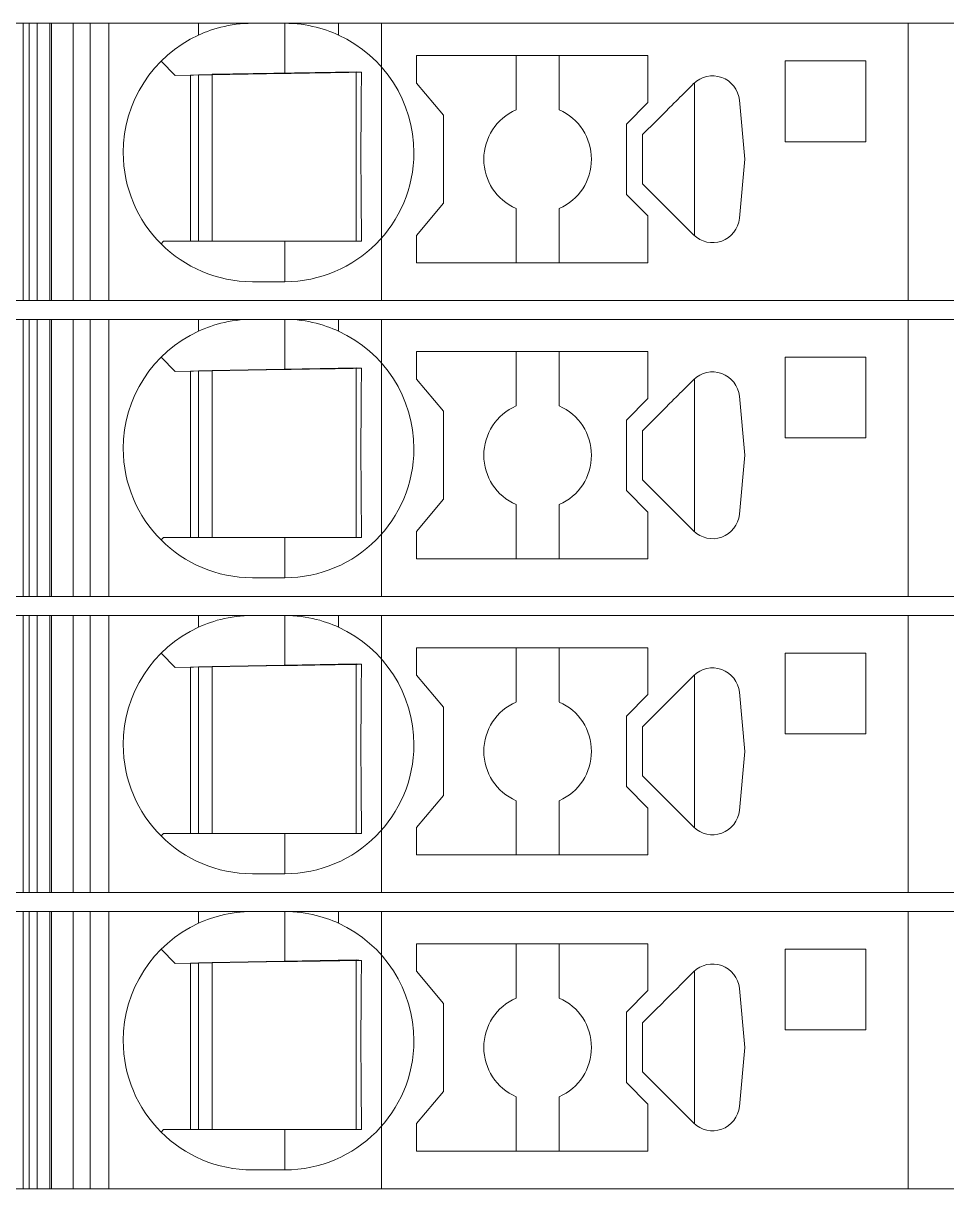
# Model space of a CAD drawing. Header units: millimetres. Extents: x 0 to 2100, y 0 to 1485.
# Drawn here: x 1240.89 to 1258.05, y 271.85 to 293.5 of the extents above; entities that cross this region are included whole.
import ezdxf
from ezdxf.enums import TextEntityAlignment as Align

# ---------------------------------------------------------------- set-up
doc = ezdxf.new("R2010")
doc.units = ezdxf.units.MM
for name, color, linetype, lineweight in [('EPLAN309', 5, 'Continuous', 5), ('EPLAN493', 5, 'Continuous', 5), ('MAIN-1', 7, 'Continuous', 5), ('MAIN-2', 7, 'Continuous', 5)]:
    doc.layers.add(name, color=color, linetype=linetype, lineweight=lineweight)
doc.styles.add('Tahoma', font='')
doc.styles.get('Tahoma').set_extended_font_data('Tahoma')

# ---------------------------------------------------------------- blocks, each defined once
blk = doc.blocks.new('EPLSYM_LibrarySPECIAL_Symbol12_Variant0_Placement8_92')
at = {"layer": 'EPLAN309', "lineweight": 13, "ltscale": 20}
blk.add_lwpolyline([(0, -5.15), (68.15, -5.15), (68.15, 0), (0, 0)], close=True, dxfattribs=at)
at = {"layer": 'EPLAN493', "color": 5, "style": 'Tahoma'}
blk.add_attdef('17_20450', text='', height=2.93475, dxfattribs=at).set_placement((0, -27.293475), align=Align.MIDDLE_RIGHT)
blk = doc.blocks.new('EPLSYM_LibrarySPECIAL_Symbol12_Variant0_Placement8_93')
at = {"layer": 'EPLAN309', "lineweight": 13, "ltscale": 20}
blk.add_lwpolyline([(0, -5.15), (68.15, -5.15), (68.15, 0), (0, 0)], close=True, dxfattribs=at)
at = {"layer": 'EPLAN493', "color": 5, "style": 'Tahoma'}
blk.add_attdef('17_20450', text='', height=2.93475, dxfattribs=at).set_placement((0, -27.293475), align=Align.MIDDLE_RIGHT)
blk = doc.blocks.new('EPLSYM_LibrarySPECIAL_Symbol12_Variant0_Placement8_94')
at = {"layer": 'EPLAN309', "lineweight": 13, "ltscale": 20}
blk.add_lwpolyline([(0, -5.15), (68.15, -5.15), (68.15, 0), (0, 0)], close=True, dxfattribs=at)
at = {"layer": 'EPLAN493', "color": 5, "style": 'Tahoma'}
blk.add_attdef('17_20450', text='', height=2.93475, dxfattribs=at).set_placement((0, -27.293475), align=Align.MIDDLE_RIGHT)
blk = doc.blocks.new('EPLSYM_LibrarySPECIAL_Symbol12_Variant0_Placement8_95')
at = {"layer": 'EPLAN309', "lineweight": 13, "ltscale": 20}
blk.add_lwpolyline([(0, -5.15), (68.15, -5.15), (68.15, 0), (0, 0)], close=True, dxfattribs=at)
at = {"layer": 'EPLAN493', "color": 5, "style": 'Tahoma'}
blk.add_attdef('17_20450', text='', height=2.93475, dxfattribs=at).set_placement((0, -27.293475), align=Align.MIDDLE_RIGHT)

msp = doc.modelspace()

# ---------------------------------------------------------------- linework, layer by layer
at = {"layer": 'MAIN-1'}
for p, q in [((1241.001, 293.5), (1240.893, 293.5)), ((1240.893, 288.35), (1240.893, 293.5)), ((1241.001, 293.5), (1244.15, 293.5)), ((1241.001, 288.35), (1241.001, 293.5)), ((1244.15, 293.5), (1245.15, 293.5)), ((1244.15, 293.5), (1244.15, 293.282)), ((1244.313, 293.349), (1244.372, 293.37)), ((1244.372, 293.37), (1244.433, 293.39)), ((1244.433, 293.39), (1244.497, 293.409)), ((1244.497, 293.409), (1244.563, 293.427)), ((1244.563, 293.427), (1244.631, 293.443)), ((1244.631, 293.443), (1244.701, 293.458)), ((1244.701, 293.458), (1244.772, 293.47)), ((1244.772, 293.47), (1244.846, 293.481)), ((1244.846, 293.481), (1244.921, 293.489)), ((1244.921, 293.489), (1244.997, 293.495)), ((1244.997, 293.495), (1245.073, 293.499)), ((1245.073, 293.499), (1245.15, 293.5)), ((1245.75, 293.5), (1245.15, 293.5)), ((1245.827, 293.499), (1245.75, 293.5)), ((1246.75, 293.5), (1245.75, 293.5)), ((1245.75, 292.568), (1245.75, 293.5)), ((1245.903, 293.495), (1245.827, 293.499)), ((1245.979, 293.489), (1245.903, 293.495)), ((1246.054, 293.481), (1245.979, 293.489)), ((1246.128, 293.47), (1246.054, 293.481)), ((1246.199, 293.458), (1246.128, 293.47)), ((1246.269, 293.443), (1246.199, 293.458)), ((1246.337, 293.427), (1246.269, 293.443)), ((1246.403, 293.409), (1246.337, 293.427)), ((1246.467, 293.39), (1246.403, 293.409)), ((1246.528, 293.37), (1246.467, 293.39)), ((1246.587, 293.349), (1246.528, 293.37)), ((1246.75, 293.5), (1257.332, 293.5)), ((1246.75, 293.5), (1246.75, 293.282)), ((1258.05, 293.5), (1257.332, 293.5)), ((1257.332, 288.35), (1257.332, 293.5)), ((1244.15, 293.282), (1244.202, 293.305)), ((1244.202, 293.305), (1244.256, 293.327)), ((1244.256, 293.327), (1244.313, 293.349)), ((1246.644, 293.327), (1246.587, 293.349)), ((1246.698, 293.305), (1246.644, 293.327)), ((1246.75, 293.282), (1246.698, 293.305)), ((1243.453, 292.797), (1243.717, 292.533)), ((1248.2, 292.9), (1248.2, 292.389)), ((1252.5, 292.9), (1248.2, 292.9)), ((1250.05, 292.9), (1250.05, 291.892)), ((1250.85, 291.892), (1250.85, 292.9)), ((1252.5, 292.029), (1252.5, 292.9)), ((1255.05, 292.8), (1255.05, 291.3)), ((1256.55, 292.8), (1255.05, 292.8)), ((1256.55, 291.3), (1256.55, 292.8)), ((1243.717, 292.533), (1245.75, 292.568)), ((1244, 289.45), (1244, 292.538)), ((1244.15, 292.54), (1244.15, 289.45)), ((1244.4, 289.45), (1244.4, 292.545)), ((1245.87, 292.57), (1245.75, 292.568)), ((1245.987, 292.572), (1245.87, 292.57)), ((1246.1, 292.574), (1245.987, 292.572)), ((1246.209, 292.576), (1246.1, 292.574)), ((1246.313, 292.578), (1246.209, 292.576)), ((1246.412, 292.579), (1246.313, 292.578)), ((1246.507, 292.581), (1246.412, 292.579)), ((1246.599, 292.583), (1246.507, 292.581)), ((1246.688, 292.584), (1246.599, 292.583)), ((1246.774, 292.586), (1246.688, 292.584)), ((1246.858, 292.587), (1246.774, 292.586)), ((1246.94, 292.588), (1246.858, 292.587)), ((1247.02, 292.59), (1246.94, 292.588)), ((1247.099, 292.591), (1247.02, 292.59)), ((1247.079, 289.45), (1247.079, 292.591)), ((1247.176, 292.592), (1247.099, 292.591)), ((1247.175, 292.45), (1247.176, 292.522)), ((1247.176, 292.522), (1247.176, 292.592)), ((1247.173, 292.303), (1247.174, 292.377)), ((1247.173, 292.227), (1247.173, 292.303)), ((1247.174, 292.377), (1247.175, 292.45)), ((1248.7, 291.793), (1248.2, 292.389)), ((1253.252, 292.285), (1253.221, 292.253)), ((1253.284, 292.316), (1253.252, 292.285)), ((1253.315, 292.347), (1253.284, 292.316)), ((1253.346, 292.379), (1253.315, 292.347)), ((1253.367, 292.398), (1253.367, 289.552)), ((1247.17, 291.988), (1247.171, 292.07)), ((1247.171, 292.07), (1247.172, 292.149)), ((1247.172, 292.149), (1247.173, 292.227)), ((1253.058, 292.09), (1253.021, 292.053)), ((1253.094, 292.126), (1253.058, 292.09)), ((1253.127, 292.159), (1253.094, 292.126)), ((1253.158, 292.191), (1253.127, 292.159)), ((1253.19, 292.222), (1253.158, 292.191)), ((1253.221, 292.253), (1253.19, 292.222)), ((1254.302, 290.975), (1254.198, 292.072)), ((1247.169, 291.817), (1247.17, 291.904)), ((1247.17, 291.904), (1247.17, 291.988)), ((1252.1, 291.629), (1252.5, 292.029)), ((1252.823, 291.856), (1252.742, 291.774)), ((1252.902, 291.934), (1252.823, 291.856)), ((1252.943, 291.975), (1252.902, 291.934)), ((1252.983, 292.015), (1252.943, 291.975)), ((1253.021, 292.053), (1252.983, 292.015)), ((1247.168, 291.632), (1247.169, 291.726)), ((1247.168, 291.534), (1247.168, 291.632)), ((1247.169, 291.726), (1247.169, 291.817)), ((1248.7, 290.157), (1248.7, 291.793)), ((1252.1, 291.629), (1252.1, 290.321)), ((1252.658, 291.69), (1252.572, 291.604)), ((1252.742, 291.774), (1252.658, 291.69)), ((1247.167, 291.431), (1247.168, 291.534)), ((1247.167, 291.324), (1247.167, 291.431)), ((1252.486, 291.518), (1252.4, 291.432)), ((1252.4, 291.302), (1252.4, 291.432)), ((1252.572, 291.604), (1252.486, 291.518)), ((1247.167, 291.213), (1247.167, 291.324)), ((1247.167, 291.1), (1247.167, 291.213)), ((1252.4, 291.171), (1252.4, 291.302)), ((1255.05, 291.3), (1256.55, 291.3)), ((1247.167, 290.979), (1247.167, 291.1)), ((1247.167, 290.861), (1247.167, 290.979)), ((1252.4, 291.04), (1252.4, 291.171)), ((1252.4, 290.91), (1252.4, 291.04)), ((1247.167, 290.747), (1247.167, 290.861)), ((1252.4, 290.779), (1252.4, 290.91)), ((1252.4, 290.648), (1252.4, 290.779)), ((1254.198, 289.878), (1254.302, 290.975)), ((1247.168, 290.638), (1247.167, 290.747)), ((1247.168, 290.534), (1247.168, 290.638)), ((1252.4, 290.518), (1252.4, 290.648)), ((1247.169, 290.434), (1247.168, 290.534)), ((1247.169, 290.339), (1247.169, 290.434)), ((1247.17, 290.248), (1247.169, 290.339)), ((1252.4, 290.518), (1253.346, 289.571)), ((1247.171, 290.159), (1247.17, 290.248)), ((1247.172, 290.073), (1247.171, 290.159)), ((1248.2, 289.561), (1248.7, 290.157)), ((1252.5, 289.921), (1252.1, 290.321)), ((1247.172, 289.99), (1247.172, 290.073)), ((1247.173, 289.908), (1247.172, 289.99)), ((1247.174, 289.829), (1247.173, 289.908)), ((1250.05, 289.05), (1250.05, 290.058)), ((1250.85, 289.05), (1250.85, 290.058)), ((1252.5, 289.05), (1252.5, 289.921)), ((1247.175, 289.75), (1247.174, 289.829)), ((1247.176, 289.674), (1247.175, 289.75)), ((1247.176, 289.598), (1247.176, 289.674)), ((1247.177, 289.524), (1247.176, 289.598)), ((1247.178, 289.45), (1247.177, 289.524)), ((1248.2, 289.561), (1248.2, 289.05)), ((1243.5, 289.45), (1243.453, 289.403)), ((1243.5, 289.45), (1245.75, 289.45)), ((1245.75, 289.45), (1245.842, 289.45)), ((1245.75, 289.45), (1245.75, 288.7)), ((1245.842, 289.45), (1245.933, 289.45)), ((1245.933, 289.45), (1246.023, 289.45)), ((1246.023, 289.45), (1246.11, 289.45)), ((1246.11, 289.45), (1246.195, 289.45)), ((1246.195, 289.45), (1246.278, 289.45)), ((1246.278, 289.45), (1246.358, 289.45)), ((1246.358, 289.45), (1246.436, 289.45)), ((1246.436, 289.45), (1246.511, 289.45)), ((1246.511, 289.45), (1246.585, 289.45)), ((1246.585, 289.45), (1246.657, 289.45)), ((1246.657, 289.45), (1246.726, 289.45)), ((1246.726, 289.45), (1246.795, 289.45)), ((1246.795, 289.45), (1246.861, 289.45)), ((1246.861, 289.45), (1246.927, 289.45)), ((1246.927, 289.45), (1246.991, 289.45)), ((1246.991, 289.45), (1247.055, 289.45)), ((1247.055, 289.45), (1247.117, 289.45)), ((1247.117, 289.45), (1247.178, 289.45)), ((1252.5, 289.05), (1248.2, 289.05)), ((1245.75, 288.7), (1245.15, 288.7)), ((1241.001, 288.35), (1240.893, 288.35)), ((1241.001, 288.35), (1257.332, 288.35)), ((1258.05, 288.35), (1257.332, 288.35)), ((1241.001, 288), (1240.893, 288)), ((1240.893, 282.85), (1240.893, 288)), ((1241.001, 288), (1244.15, 288)), ((1241.001, 282.85), (1241.001, 288)), ((1244.15, 288), (1245.15, 288)), ((1244.15, 288), (1244.15, 287.782)), ((1244.631, 287.943), (1244.701, 287.958)), ((1244.701, 287.958), (1244.772, 287.97)), ((1244.772, 287.97), (1244.846, 287.981)), ((1244.846, 287.981), (1244.921, 287.989)), ((1244.921, 287.989), (1244.997, 287.995)), ((1244.997, 287.995), (1245.073, 287.999)), ((1245.073, 287.999), (1245.15, 288)), ((1245.75, 288), (1245.15, 288)), ((1245.827, 287.999), (1245.75, 288)), ((1246.75, 288), (1245.75, 288)), ((1245.75, 287.068), (1245.75, 288)), ((1245.903, 287.995), (1245.827, 287.999)), ((1245.979, 287.989), (1245.903, 287.995)), ((1246.054, 287.981), (1245.979, 287.989)), ((1246.128, 287.97), (1246.054, 287.981)), ((1246.199, 287.958), (1246.128, 287.97)), ((1246.269, 287.943), (1246.199, 287.958)), ((1246.75, 288), (1257.332, 288)), ((1246.75, 288), (1246.75, 287.782)), ((1258.05, 288), (1257.332, 288)), ((1257.332, 282.85), (1257.332, 288)), ((1244.15, 287.782), (1244.202, 287.805)), ((1244.202, 287.805), (1244.256, 287.827)), ((1244.256, 287.827), (1244.313, 287.849)), ((1244.313, 287.849), (1244.372, 287.87)), ((1244.372, 287.87), (1244.433, 287.89)), ((1244.433, 287.89), (1244.497, 287.909)), ((1244.497, 287.909), (1244.563, 287.927)), ((1244.563, 287.927), (1244.631, 287.943)), ((1246.337, 287.927), (1246.269, 287.943)), ((1246.403, 287.909), (1246.337, 287.927)), ((1246.467, 287.89), (1246.403, 287.909)), ((1246.528, 287.87), (1246.467, 287.89)), ((1246.587, 287.849), (1246.528, 287.87)), ((1246.644, 287.827), (1246.587, 287.849)), ((1246.698, 287.805), (1246.644, 287.827)), ((1246.75, 287.782), (1246.698, 287.805)), ((1243.453, 287.297), (1243.717, 287.033)), ((1248.2, 287.4), (1248.2, 286.889)), ((1252.5, 287.4), (1248.2, 287.4)), ((1250.05, 287.4), (1250.05, 286.392)), ((1250.85, 286.392), (1250.85, 287.4)), ((1252.5, 286.529), (1252.5, 287.4)), ((1255.05, 287.3), (1255.05, 285.8)), ((1256.55, 287.3), (1255.05, 287.3)), ((1256.55, 285.8), (1256.55, 287.3)), ((1246.412, 287.079), (1246.313, 287.078)), ((1246.507, 287.081), (1246.412, 287.079)), ((1246.599, 287.083), (1246.507, 287.081)), ((1246.688, 287.084), (1246.599, 287.083)), ((1246.774, 287.086), (1246.688, 287.084)), ((1246.858, 287.087), (1246.774, 287.086)), ((1246.94, 287.088), (1246.858, 287.087)), ((1247.02, 287.09), (1246.94, 287.088)), ((1247.099, 287.091), (1247.02, 287.09)), ((1247.079, 283.95), (1247.079, 287.091)), ((1247.176, 287.092), (1247.099, 287.091)), ((1247.176, 287.022), (1247.176, 287.092)), ((1243.717, 287.033), (1245.75, 287.068)), ((1244, 283.95), (1244, 287.038)), ((1244.15, 287.04), (1244.15, 283.95)), ((1244.4, 283.95), (1244.4, 287.045)), ((1245.87, 287.07), (1245.75, 287.068)), ((1245.987, 287.072), (1245.87, 287.07)), ((1246.1, 287.074), (1245.987, 287.072)), ((1246.209, 287.076), (1246.1, 287.074)), ((1246.313, 287.078), (1246.209, 287.076)), ((1247.173, 286.803), (1247.174, 286.877)), ((1247.174, 286.877), (1247.175, 286.95)), ((1247.175, 286.95), (1247.176, 287.022)), ((1248.7, 286.293), (1248.2, 286.889)), ((1253.346, 286.879), (1253.315, 286.847)), ((1253.367, 286.898), (1253.367, 284.052)), ((1247.171, 286.57), (1247.172, 286.649)), ((1247.172, 286.649), (1247.173, 286.727)), ((1247.173, 286.727), (1247.173, 286.803)), ((1253.127, 286.659), (1253.094, 286.626)), ((1253.158, 286.691), (1253.127, 286.659)), ((1253.19, 286.722), (1253.158, 286.691)), ((1253.221, 286.753), (1253.19, 286.722)), ((1253.252, 286.785), (1253.221, 286.753)), ((1253.284, 286.816), (1253.252, 286.785)), ((1253.315, 286.847), (1253.284, 286.816)), ((1247.17, 286.488), (1247.171, 286.57)), ((1247.17, 286.404), (1247.17, 286.488)), ((1252.1, 286.129), (1252.5, 286.529)), ((1252.902, 286.434), (1252.823, 286.356)), ((1252.943, 286.475), (1252.902, 286.434)), ((1252.983, 286.515), (1252.943, 286.475)), ((1253.021, 286.553), (1252.983, 286.515)), ((1253.058, 286.59), (1253.021, 286.553)), ((1253.094, 286.626), (1253.058, 286.59)), ((1254.302, 285.475), (1254.198, 286.572)), ((1247.168, 286.132), (1247.169, 286.226)), ((1247.169, 286.317), (1247.17, 286.404)), ((1247.169, 286.226), (1247.169, 286.317)), ((1248.7, 284.657), (1248.7, 286.293)), ((1252.742, 286.274), (1252.658, 286.19)), ((1252.823, 286.356), (1252.742, 286.274)), ((1247.167, 285.931), (1247.168, 286.034)), ((1247.168, 286.034), (1247.168, 286.132)), ((1252.1, 286.129), (1252.1, 284.821)), ((1252.486, 286.018), (1252.4, 285.932)), ((1252.572, 286.104), (1252.486, 286.018)), ((1252.658, 286.19), (1252.572, 286.104)), ((1247.167, 285.824), (1247.167, 285.931)), ((1247.167, 285.713), (1247.167, 285.824)), ((1252.4, 285.802), (1252.4, 285.932)), ((1252.4, 285.671), (1252.4, 285.802)), ((1255.05, 285.8), (1256.55, 285.8)), ((1247.167, 285.6), (1247.167, 285.713)), ((1247.167, 285.479), (1247.167, 285.6)), ((1252.4, 285.54), (1252.4, 285.671)), ((1247.167, 285.361), (1247.167, 285.479)), ((1247.167, 285.247), (1247.167, 285.361)), ((1252.4, 285.41), (1252.4, 285.54)), ((1252.4, 285.279), (1252.4, 285.41)), ((1254.198, 284.378), (1254.302, 285.475)), ((1247.168, 285.138), (1247.167, 285.247)), ((1247.168, 285.034), (1247.168, 285.138)), ((1252.4, 285.148), (1252.4, 285.279)), ((1252.4, 285.018), (1252.4, 285.148)), ((1247.169, 284.934), (1247.168, 285.034)), ((1247.169, 284.839), (1247.169, 284.934)), ((1252.4, 285.018), (1253.346, 284.071)), ((1247.17, 284.748), (1247.169, 284.839)), ((1247.171, 284.659), (1247.17, 284.748)), ((1252.5, 284.421), (1252.1, 284.821)), ((1247.172, 284.573), (1247.171, 284.659)), ((1247.172, 284.49), (1247.172, 284.573)), ((1247.173, 284.408), (1247.172, 284.49)), ((1248.2, 284.061), (1248.7, 284.657)), ((1250.05, 283.55), (1250.05, 284.558)), ((1250.85, 283.55), (1250.85, 284.558)), ((1247.174, 284.329), (1247.173, 284.408)), ((1247.175, 284.25), (1247.174, 284.329)), ((1252.5, 283.55), (1252.5, 284.421)), ((1247.176, 284.174), (1247.175, 284.25)), ((1247.176, 284.098), (1247.176, 284.174)), ((1247.177, 284.024), (1247.176, 284.098)), ((1248.2, 284.061), (1248.2, 283.55)), ((1243.5, 283.95), (1243.453, 283.903)), ((1243.5, 283.95), (1245.75, 283.95)), ((1245.75, 283.95), (1245.842, 283.95)), ((1245.75, 283.95), (1245.75, 283.2)), ((1245.842, 283.95), (1245.933, 283.95)), ((1245.933, 283.95), (1246.023, 283.95)), ((1246.023, 283.95), (1246.11, 283.95)), ((1246.11, 283.95), (1246.195, 283.95)), ((1246.195, 283.95), (1246.278, 283.95)), ((1246.278, 283.95), (1246.358, 283.95)), ((1246.358, 283.95), (1246.436, 283.95)), ((1246.436, 283.95), (1246.511, 283.95)), ((1246.511, 283.95), (1246.585, 283.95)), ((1246.585, 283.95), (1246.657, 283.95)), ((1246.657, 283.95), (1246.726, 283.95)), ((1246.726, 283.95), (1246.795, 283.95)), ((1246.795, 283.95), (1246.861, 283.95)), ((1246.861, 283.95), (1246.927, 283.95)), ((1246.927, 283.95), (1246.991, 283.95)), ((1246.991, 283.95), (1247.055, 283.95)), ((1247.055, 283.95), (1247.117, 283.95)), ((1247.117, 283.95), (1247.178, 283.95)), ((1247.178, 283.95), (1247.177, 284.024)), ((1252.5, 283.55), (1248.2, 283.55)), ((1245.75, 283.2), (1245.15, 283.2)), ((1241.001, 282.85), (1240.893, 282.85)), ((1241.001, 282.85), (1257.332, 282.85)), ((1258.05, 282.85), (1257.332, 282.85)), ((1241.001, 282.5), (1240.893, 282.5)), ((1240.893, 277.35), (1240.893, 282.5)), ((1241.001, 282.5), (1244.15, 282.5)), ((1241.001, 277.35), (1241.001, 282.5)), ((1244.15, 282.5), (1245.15, 282.5)), ((1244.15, 282.5), (1244.15, 282.282)), ((1244.202, 282.305), (1244.256, 282.327)), ((1244.256, 282.327), (1244.313, 282.349)), ((1244.313, 282.349), (1244.372, 282.37)), ((1244.372, 282.37), (1244.433, 282.39)), ((1244.433, 282.39), (1244.497, 282.409)), ((1244.497, 282.409), (1244.563, 282.427)), ((1244.563, 282.427), (1244.631, 282.443)), ((1244.631, 282.443), (1244.701, 282.458)), ((1244.701, 282.458), (1244.772, 282.47)), ((1244.772, 282.47), (1244.846, 282.481)), ((1244.846, 282.481), (1244.921, 282.489)), ((1244.921, 282.489), (1244.997, 282.495)), ((1244.997, 282.495), (1245.073, 282.499)), ((1245.073, 282.499), (1245.15, 282.5)), ((1245.75, 282.5), (1245.15, 282.5)), ((1245.827, 282.499), (1245.75, 282.5)), ((1246.75, 282.5), (1245.75, 282.5)), ((1245.75, 281.568), (1245.75, 282.5)), ((1245.903, 282.495), (1245.827, 282.499)), ((1245.979, 282.489), (1245.903, 282.495)), ((1246.054, 282.481), (1245.979, 282.489)), ((1246.128, 282.47), (1246.054, 282.481)), ((1246.199, 282.458), (1246.128, 282.47)), ((1246.269, 282.443), (1246.199, 282.458)), ((1246.337, 282.427), (1246.269, 282.443)), ((1246.403, 282.409), (1246.337, 282.427)), ((1246.467, 282.39), (1246.403, 282.409)), ((1246.528, 282.37), (1246.467, 282.39)), ((1246.587, 282.349), (1246.528, 282.37)), ((1246.644, 282.327), (1246.587, 282.349)), ((1246.698, 282.305), (1246.644, 282.327)), ((1246.75, 282.5), (1257.332, 282.5)), ((1246.75, 282.5), (1246.75, 282.282)), ((1258.05, 282.5), (1257.332, 282.5)), ((1257.332, 277.35), (1257.332, 282.5)), ((1244.15, 282.282), (1244.202, 282.305)), ((1246.75, 282.282), (1246.698, 282.305)), ((1248.2, 281.9), (1248.2, 281.389)), ((1252.5, 281.9), (1248.2, 281.9)), ((1250.05, 281.9), (1250.05, 280.892)), ((1250.85, 280.892), (1250.85, 281.9)), ((1252.5, 281.029), (1252.5, 281.9)), ((1243.453, 281.797), (1243.717, 281.533)), ((1255.05, 281.8), (1255.05, 280.3)), ((1256.55, 281.8), (1255.05, 281.8)), ((1256.55, 280.3), (1256.55, 281.8)), ((1243.717, 281.533), (1245.75, 281.568)), ((1244, 278.45), (1244, 281.538)), ((1244.15, 281.54), (1244.15, 278.45)), ((1244.4, 278.45), (1244.4, 281.545)), ((1245.87, 281.57), (1245.75, 281.568)), ((1245.987, 281.572), (1245.87, 281.57)), ((1246.1, 281.574), (1245.987, 281.572)), ((1246.209, 281.576), (1246.1, 281.574)), ((1246.313, 281.578), (1246.209, 281.576)), ((1246.412, 281.579), (1246.313, 281.578)), ((1246.507, 281.581), (1246.412, 281.579)), ((1246.599, 281.583), (1246.507, 281.581)), ((1246.688, 281.584), (1246.599, 281.583)), ((1246.774, 281.586), (1246.688, 281.584)), ((1246.858, 281.587), (1246.774, 281.586)), ((1246.94, 281.588), (1246.858, 281.587)), ((1247.02, 281.59), (1246.94, 281.588)), ((1247.099, 281.591), (1247.02, 281.59)), ((1247.079, 278.45), (1247.079, 281.591)), ((1247.176, 281.592), (1247.099, 281.591)), ((1247.175, 281.45), (1247.176, 281.522)), ((1247.176, 281.522), (1247.176, 281.592)), ((1247.173, 281.303), (1247.174, 281.377)), ((1247.173, 281.227), (1247.173, 281.303)), ((1247.174, 281.377), (1247.175, 281.45)), ((1248.7, 280.793), (1248.2, 281.389)), ((1253.221, 281.253), (1253.19, 281.222)), ((1253.252, 281.285), (1253.221, 281.253)), ((1253.284, 281.316), (1253.252, 281.285)), ((1253.315, 281.347), (1253.284, 281.316)), ((1253.346, 281.379), (1253.315, 281.347)), ((1253.367, 281.398), (1253.367, 278.552)), ((1247.17, 280.988), (1247.171, 281.07)), ((1247.171, 281.07), (1247.172, 281.149)), ((1247.172, 281.149), (1247.173, 281.227)), ((1252.1, 280.629), (1252.5, 281.029)), ((1253.021, 281.053), (1252.983, 281.015)), ((1253.058, 281.09), (1253.021, 281.053)), ((1253.094, 281.126), (1253.058, 281.09)), ((1253.127, 281.159), (1253.094, 281.126)), ((1253.158, 281.191), (1253.127, 281.159)), ((1253.19, 281.222), (1253.158, 281.191)), ((1254.302, 279.975), (1254.198, 281.072)), ((1247.169, 280.817), (1247.17, 280.904)), ((1247.169, 280.726), (1247.169, 280.817)), ((1247.17, 280.904), (1247.17, 280.988)), ((1252.823, 280.856), (1252.742, 280.774)), ((1252.902, 280.934), (1252.823, 280.856)), ((1252.943, 280.975), (1252.902, 280.934)), ((1252.983, 281.015), (1252.943, 280.975)), ((1247.168, 280.632), (1247.169, 280.726)), ((1247.168, 280.534), (1247.168, 280.632)), ((1248.7, 279.157), (1248.7, 280.793)), ((1252.1, 280.629), (1252.1, 279.321)), ((1252.572, 280.604), (1252.486, 280.518)), ((1252.658, 280.69), (1252.572, 280.604)), ((1252.742, 280.774), (1252.658, 280.69)), ((1247.167, 280.431), (1247.168, 280.534)), ((1247.167, 280.324), (1247.167, 280.431)), ((1252.486, 280.518), (1252.4, 280.432)), ((1252.4, 280.302), (1252.4, 280.432)), ((1247.167, 280.213), (1247.167, 280.324)), ((1247.167, 280.1), (1247.167, 280.213)), ((1252.4, 280.171), (1252.4, 280.302)), ((1252.4, 280.04), (1252.4, 280.171)), ((1255.05, 280.3), (1256.55, 280.3)), ((1247.167, 279.979), (1247.167, 280.1)), ((1247.167, 279.861), (1247.167, 279.979)), ((1252.4, 279.91), (1252.4, 280.04)), ((1254.198, 278.878), (1254.302, 279.975)), ((1247.167, 279.747), (1247.167, 279.861)), ((1247.168, 279.638), (1247.167, 279.747)), ((1252.4, 279.779), (1252.4, 279.91)), ((1252.4, 279.648), (1252.4, 279.779)), ((1247.168, 279.534), (1247.168, 279.638)), ((1247.169, 279.434), (1247.168, 279.534)), ((1252.4, 279.518), (1252.4, 279.648)), ((1252.4, 279.518), (1253.346, 278.571)), ((1247.169, 279.339), (1247.169, 279.434)), ((1247.17, 279.248), (1247.169, 279.339)), ((1252.5, 278.921), (1252.1, 279.321)), ((1247.171, 279.159), (1247.17, 279.248)), ((1247.172, 279.073), (1247.171, 279.159)), ((1247.172, 278.99), (1247.172, 279.073)), ((1248.2, 278.561), (1248.7, 279.157)), ((1247.173, 278.908), (1247.172, 278.99)), ((1247.174, 278.829), (1247.173, 278.908)), ((1250.05, 278.05), (1250.05, 279.058)), ((1250.85, 278.05), (1250.85, 279.058)), ((1252.5, 278.05), (1252.5, 278.921)), ((1247.175, 278.75), (1247.174, 278.829)), ((1247.176, 278.674), (1247.175, 278.75)), ((1247.176, 278.598), (1247.176, 278.674)), ((1243.5, 278.45), (1243.453, 278.403)), ((1243.5, 278.45), (1245.75, 278.45)), ((1245.75, 278.45), (1245.842, 278.45)), ((1245.75, 278.45), (1245.75, 277.7)), ((1245.842, 278.45), (1245.933, 278.45)), ((1245.933, 278.45), (1246.023, 278.45)), ((1246.023, 278.45), (1246.11, 278.45)), ((1246.11, 278.45), (1246.195, 278.45)), ((1246.195, 278.45), (1246.278, 278.45)), ((1246.278, 278.45), (1246.358, 278.45)), ((1246.358, 278.45), (1246.436, 278.45)), ((1246.436, 278.45), (1246.511, 278.45)), ((1246.511, 278.45), (1246.585, 278.45)), ((1246.585, 278.45), (1246.657, 278.45)), ((1246.657, 278.45), (1246.726, 278.45)), ((1246.726, 278.45), (1246.795, 278.45)), ((1246.795, 278.45), (1246.861, 278.45)), ((1246.861, 278.45), (1246.927, 278.45)), ((1246.927, 278.45), (1246.991, 278.45)), ((1246.991, 278.45), (1247.055, 278.45)), ((1247.055, 278.45), (1247.117, 278.45)), ((1247.117, 278.45), (1247.178, 278.45)), ((1247.177, 278.524), (1247.176, 278.598)), ((1247.178, 278.45), (1247.177, 278.524)), ((1248.2, 278.561), (1248.2, 278.05)), ((1252.5, 278.05), (1248.2, 278.05)), ((1245.75, 277.7), (1245.15, 277.7)), ((1241.001, 277.35), (1240.893, 277.35)), ((1241.001, 277.35), (1257.332, 277.35)), ((1258.05, 277.35), (1257.332, 277.35)), ((1241.001, 277), (1240.893, 277)), ((1240.893, 271.85), (1240.893, 277)), ((1241.001, 277), (1244.15, 277)), ((1241.001, 271.85), (1241.001, 277)), ((1244.15, 277), (1245.15, 277)), ((1244.15, 277), (1244.15, 276.782)), ((1244.433, 276.89), (1244.497, 276.909)), ((1244.497, 276.909), (1244.563, 276.927)), ((1244.563, 276.927), (1244.631, 276.943)), ((1244.631, 276.943), (1244.701, 276.958)), ((1244.701, 276.958), (1244.772, 276.97)), ((1244.772, 276.97), (1244.846, 276.981)), ((1244.846, 276.981), (1244.921, 276.989)), ((1244.921, 276.989), (1244.997, 276.995)), ((1244.997, 276.995), (1245.073, 276.999)), ((1245.073, 276.999), (1245.15, 277)), ((1245.75, 277), (1245.15, 277)), ((1245.827, 276.999), (1245.75, 277)), ((1246.75, 277), (1245.75, 277)), ((1245.75, 276.068), (1245.75, 277)), ((1245.903, 276.995), (1245.827, 276.999)), ((1245.979, 276.989), (1245.903, 276.995)), ((1246.054, 276.981), (1245.979, 276.989)), ((1246.128, 276.97), (1246.054, 276.981)), ((1246.199, 276.958), (1246.128, 276.97)), ((1246.269, 276.943), (1246.199, 276.958)), ((1246.337, 276.927), (1246.269, 276.943)), ((1246.403, 276.909), (1246.337, 276.927)), ((1246.467, 276.89), (1246.403, 276.909)), ((1246.75, 277), (1257.332, 277)), ((1246.75, 277), (1246.75, 276.782)), ((1258.05, 277), (1257.332, 277)), ((1257.332, 271.85), (1257.332, 277)), ((1244.15, 276.782), (1244.202, 276.805)), ((1244.202, 276.805), (1244.256, 276.827)), ((1244.256, 276.827), (1244.313, 276.849)), ((1244.313, 276.849), (1244.372, 276.87)), ((1244.372, 276.87), (1244.433, 276.89)), ((1246.528, 276.87), (1246.467, 276.89)), ((1246.587, 276.849), (1246.528, 276.87)), ((1246.644, 276.827), (1246.587, 276.849)), ((1246.698, 276.805), (1246.644, 276.827)), ((1246.75, 276.782), (1246.698, 276.805)), ((1243.453, 276.297), (1243.717, 276.033)), ((1248.2, 276.4), (1248.2, 275.889)), ((1252.5, 276.4), (1248.2, 276.4)), ((1250.05, 276.4), (1250.05, 275.392)), ((1250.85, 275.392), (1250.85, 276.4)), ((1252.5, 275.529), (1252.5, 276.4)), ((1255.05, 276.3), (1255.05, 274.8)), ((1256.55, 276.3), (1255.05, 276.3)), ((1256.55, 274.8), (1256.55, 276.3)), ((1243.717, 276.033), (1245.75, 276.068)), ((1244, 272.95), (1244, 276.038)), ((1244.15, 276.04), (1244.15, 272.95)), ((1244.4, 272.95), (1244.4, 276.045)), ((1245.87, 276.07), (1245.75, 276.068)), ((1245.987, 276.072), (1245.87, 276.07)), ((1246.1, 276.074), (1245.987, 276.072)), ((1246.209, 276.076), (1246.1, 276.074)), ((1246.313, 276.078), (1246.209, 276.076)), ((1246.412, 276.079), (1246.313, 276.078)), ((1246.507, 276.081), (1246.412, 276.079)), ((1246.599, 276.083), (1246.507, 276.081)), ((1246.688, 276.084), (1246.599, 276.083)), ((1246.774, 276.086), (1246.688, 276.084)), ((1246.858, 276.087), (1246.774, 276.086)), ((1246.94, 276.088), (1246.858, 276.087)), ((1247.02, 276.09), (1246.94, 276.088)), ((1247.099, 276.091), (1247.02, 276.09)), ((1247.079, 272.95), (1247.079, 276.091)), ((1247.176, 276.092), (1247.099, 276.091)), ((1247.176, 276.022), (1247.176, 276.092)), ((1247.173, 275.803), (1247.174, 275.877)), ((1247.174, 275.877), (1247.175, 275.95)), ((1247.175, 275.95), (1247.176, 276.022)), ((1248.7, 275.293), (1248.2, 275.889)), ((1253.315, 275.847), (1253.284, 275.816)), ((1253.346, 275.879), (1253.315, 275.847)), ((1253.367, 275.898), (1253.367, 273.052)), ((1247.171, 275.57), (1247.172, 275.649)), ((1247.172, 275.649), (1247.173, 275.727)), ((1247.173, 275.727), (1247.173, 275.803)), ((1253.094, 275.626), (1253.058, 275.59)), ((1253.127, 275.659), (1253.094, 275.626)), ((1253.158, 275.691), (1253.127, 275.659)), ((1253.19, 275.722), (1253.158, 275.691)), ((1253.221, 275.753), (1253.19, 275.722)), ((1253.252, 275.785), (1253.221, 275.753)), ((1253.284, 275.816), (1253.252, 275.785)), ((1247.169, 275.317), (1247.17, 275.404)), ((1247.17, 275.488), (1247.171, 275.57)), ((1247.17, 275.404), (1247.17, 275.488)), ((1252.1, 275.129), (1252.5, 275.529)), ((1252.902, 275.434), (1252.823, 275.356)), ((1252.943, 275.475), (1252.902, 275.434)), ((1252.983, 275.515), (1252.943, 275.475)), ((1253.021, 275.553), (1252.983, 275.515)), ((1253.058, 275.59), (1253.021, 275.553)), ((1254.302, 274.475), (1254.198, 275.572)), ((1247.168, 275.132), (1247.169, 275.226)), ((1247.169, 275.226), (1247.169, 275.317)), ((1248.7, 273.657), (1248.7, 275.293)), ((1252.658, 275.19), (1252.572, 275.104)), ((1252.742, 275.274), (1252.658, 275.19)), ((1252.823, 275.356), (1252.742, 275.274)), ((1247.167, 274.931), (1247.168, 275.034)), ((1247.168, 275.034), (1247.168, 275.132)), ((1252.1, 275.129), (1252.1, 273.821)), ((1252.486, 275.018), (1252.4, 274.932)), ((1252.572, 275.104), (1252.486, 275.018)), ((1247.167, 274.824), (1247.167, 274.931)), ((1247.167, 274.713), (1247.167, 274.824)), ((1252.4, 274.802), (1252.4, 274.932)), ((1252.4, 274.671), (1252.4, 274.802)), ((1255.05, 274.8), (1256.55, 274.8)), ((1247.167, 274.6), (1247.167, 274.713)), ((1247.167, 274.479), (1247.167, 274.6)), ((1252.4, 274.54), (1252.4, 274.671)), ((1252.4, 274.41), (1252.4, 274.54)), ((1247.167, 274.361), (1247.167, 274.479)), ((1247.167, 274.247), (1247.167, 274.361)), ((1252.4, 274.279), (1252.4, 274.41)), ((1254.198, 273.378), (1254.302, 274.475)), ((1247.168, 274.138), (1247.167, 274.247)), ((1247.168, 274.034), (1247.168, 274.138)), ((1252.4, 274.148), (1252.4, 274.279)), ((1252.4, 274.018), (1252.4, 274.148)), ((1247.169, 273.934), (1247.168, 274.034)), ((1247.169, 273.839), (1247.169, 273.934)), ((1252.4, 274.018), (1253.346, 273.071)), ((1247.17, 273.748), (1247.169, 273.839)), ((1247.171, 273.659), (1247.17, 273.748)), ((1247.172, 273.573), (1247.171, 273.659)), ((1248.2, 273.061), (1248.7, 273.657)), ((1252.5, 273.421), (1252.1, 273.821)), ((1247.172, 273.49), (1247.172, 273.573)), ((1247.173, 273.408), (1247.172, 273.49)), ((1250.05, 272.55), (1250.05, 273.558)), ((1250.85, 272.55), (1250.85, 273.558)), ((1247.174, 273.329), (1247.173, 273.408)), ((1247.175, 273.25), (1247.174, 273.329)), ((1247.176, 273.174), (1247.175, 273.25)), ((1252.5, 272.55), (1252.5, 273.421)), ((1247.176, 273.098), (1247.176, 273.174)), ((1247.177, 273.024), (1247.176, 273.098)), ((1247.178, 272.95), (1247.177, 273.024)), ((1248.2, 273.061), (1248.2, 272.55)), ((1243.5, 272.95), (1243.453, 272.903)), ((1243.5, 272.95), (1245.75, 272.95)), ((1245.75, 272.95), (1245.842, 272.95)), ((1245.75, 272.95), (1245.75, 272.2)), ((1245.842, 272.95), (1245.933, 272.95)), ((1245.933, 272.95), (1246.023, 272.95)), ((1246.023, 272.95), (1246.11, 272.95)), ((1246.11, 272.95), (1246.195, 272.95)), ((1246.195, 272.95), (1246.278, 272.95)), ((1246.278, 272.95), (1246.358, 272.95)), ((1246.358, 272.95), (1246.436, 272.95)), ((1246.436, 272.95), (1246.511, 272.95)), ((1246.511, 272.95), (1246.585, 272.95)), ((1246.585, 272.95), (1246.657, 272.95)), ((1246.657, 272.95), (1246.726, 272.95)), ((1246.726, 272.95), (1246.795, 272.95)), ((1246.795, 272.95), (1246.861, 272.95)), ((1246.861, 272.95), (1246.927, 272.95)), ((1246.927, 272.95), (1246.991, 272.95)), ((1246.991, 272.95), (1247.055, 272.95)), ((1247.055, 272.95), (1247.117, 272.95)), ((1247.117, 272.95), (1247.178, 272.95)), ((1252.5, 272.55), (1248.2, 272.55)), ((1245.75, 272.2), (1245.15, 272.2)), ((1241.001, 271.85), (1240.893, 271.85)), ((1241.001, 271.85), (1257.332, 271.85)), ((1258.05, 271.85), (1257.332, 271.85))]:
    msp.add_line(p, q, dxfattribs=at)
for centre, radius, start, end in [((1245.15, 291.1), 2.4, 114.6244, 180), ((1245.75, 291.1), 2.4, 0, 65.3756), ((1253.7, 292.025), 0.5, 5.4404, 135), ((1250.45, 290.975), 1, 113.5782, 180), ((1250.45, 290.975), 1, 0, 66.4218), ((1245.15, 291.1), 2.4, 180, 270), ((1245.75, 291.1), 2.4, 270, 0), ((1250.45, 290.975), 1, 180, 246.4218), ((1250.45, 290.975), 1, 293.5782, 0), ((1253.7, 289.925), 0.5, 225, 354.5596), ((1245.15, 285.6), 2.4, 114.6244, 180), ((1245.75, 285.6), 2.4, 0, 65.3756), ((1253.7, 286.525), 0.5, 5.4404, 135), ((1250.45, 285.475), 1, 113.5782, 180), ((1250.45, 285.475), 1, 0, 66.4218), ((1245.15, 285.6), 2.4, 180, 270), ((1245.75, 285.6), 2.4, 270, 0), ((1250.45, 285.475), 1, 180, 246.4218), ((1250.45, 285.475), 1, 293.5782, 0), ((1253.7, 284.425), 0.5, 225, 354.5596), ((1245.15, 280.1), 2.4, 114.6244, 180), ((1245.75, 280.1), 2.4, 0, 65.3756), ((1253.7, 281.025), 0.5, 5.4404, 135), ((1250.45, 279.975), 1, 113.5782, 180), ((1250.45, 279.975), 1, 0, 66.4218), ((1245.15, 280.1), 2.4, 180, 270), ((1245.75, 280.1), 2.4, 270, 0), ((1250.45, 279.975), 1, 180, 246.4218), ((1250.45, 279.975), 1, 293.5782, 0), ((1253.7, 278.925), 0.5, 225, 354.5596), ((1245.15, 274.6), 2.4, 114.6244, 180), ((1245.75, 274.6), 2.4, 0, 65.3756), ((1253.7, 275.525), 0.5, 5.4404, 135), ((1250.45, 274.475), 1, 113.5782, 180), ((1250.45, 274.475), 1, 0, 66.4218), ((1245.15, 274.6), 2.4, 180, 270), ((1245.75, 274.6), 2.4, 270, 0), ((1250.45, 274.475), 1, 180, 246.4218), ((1250.45, 274.475), 1, 293.5782, 0), ((1253.7, 273.425), 0.5, 225, 354.5596)]:
    msp.add_arc(centre, radius, start, end, dxfattribs=at)
at = {"layer": 'MAIN-2'}
for p, q in [((1241.15, 293.5), (1241.15, 288.35)), ((1241.389, 288.35), (1241.389, 293.5)), ((1241.417, 293.5), (1241.417, 288.35)), ((1241.82, 293.5), (1241.82, 288.35)), ((1242.136, 288.35), (1242.136, 293.5)), ((1242.481, 293.5), (1242.481, 288.35)), ((1247.55, 288.35), (1247.55, 293.5)), ((1243.717, 292.533), (1244, 292.538)), ((1244.15, 292.542), (1244, 292.539)), ((1244, 292.539), (1244, 292.538)), ((1244, 292.538), (1244, 292.538)), ((1244.4, 292.548), (1244.15, 292.543)), ((1244.15, 292.542), (1244.15, 292.543)), ((1244.15, 292.542), (1244.15, 292.54)), ((1244.4, 292.553), (1247.079, 292.6)), ((1244.4, 292.548), (1244.4, 292.553)), ((1244.4, 292.545), (1244.4, 292.548)), ((1247.079, 292.6), (1247.176, 292.592)), ((1247.079, 292.591), (1247.079, 292.6)), ((1244.15, 289.45), (1244.15, 289.45)), ((1244.4, 289.45), (1244.4, 289.45)), ((1241.15, 288), (1241.15, 282.85)), ((1241.389, 282.85), (1241.389, 288)), ((1241.417, 288), (1241.417, 282.85)), ((1241.82, 288), (1241.82, 282.85)), ((1242.136, 282.85), (1242.136, 288)), ((1242.481, 288), (1242.481, 282.85)), ((1247.55, 282.85), (1247.55, 288)), ((1244.4, 287.053), (1247.079, 287.1)), ((1247.079, 287.1), (1247.176, 287.092)), ((1247.079, 287.091), (1247.079, 287.1)), ((1243.717, 287.033), (1244, 287.038)), ((1244.15, 287.042), (1244, 287.039)), ((1244, 287.039), (1244, 287.038)), ((1244, 287.038), (1244, 287.038)), ((1244.4, 287.048), (1244.15, 287.043)), ((1244.15, 287.042), (1244.15, 287.043)), ((1244.15, 287.042), (1244.15, 287.04)), ((1244.4, 287.048), (1244.4, 287.053)), ((1244.4, 287.045), (1244.4, 287.048)), ((1244.15, 283.95), (1244.15, 283.95)), ((1244.4, 283.95), (1244.4, 283.95)), ((1241.15, 282.5), (1241.15, 277.35)), ((1241.389, 277.35), (1241.389, 282.5)), ((1241.417, 282.5), (1241.417, 277.35)), ((1241.82, 282.5), (1241.82, 277.35)), ((1242.136, 277.35), (1242.136, 282.5)), ((1242.481, 282.5), (1242.481, 277.35)), ((1247.55, 277.35), (1247.55, 282.5)), ((1243.717, 281.533), (1244, 281.538)), ((1244.15, 281.542), (1244, 281.539)), ((1244, 281.539), (1244, 281.538)), ((1244, 281.538), (1244, 281.538)), ((1244.4, 281.548), (1244.15, 281.543)), ((1244.15, 281.542), (1244.15, 281.543)), ((1244.15, 281.542), (1244.15, 281.54)), ((1244.4, 281.553), (1247.079, 281.6)), ((1244.4, 281.548), (1244.4, 281.553)), ((1244.4, 281.545), (1244.4, 281.548)), ((1247.079, 281.6), (1247.176, 281.592)), ((1247.079, 281.591), (1247.079, 281.6)), ((1244.15, 278.45), (1244.15, 278.45)), ((1244.4, 278.45), (1244.4, 278.45)), ((1241.15, 277), (1241.15, 271.85)), ((1241.389, 271.85), (1241.389, 277)), ((1241.417, 277), (1241.417, 271.85)), ((1241.82, 277), (1241.82, 271.85)), ((1242.136, 271.85), (1242.136, 277)), ((1242.481, 277), (1242.481, 271.85)), ((1247.55, 271.85), (1247.55, 277)), ((1243.717, 276.033), (1244, 276.038)), ((1244.15, 276.042), (1244, 276.039)), ((1244, 276.039), (1244, 276.038)), ((1244, 276.038), (1244, 276.038)), ((1244.4, 276.048), (1244.15, 276.043)), ((1244.15, 276.042), (1244.15, 276.043)), ((1244.15, 276.042), (1244.15, 276.04)), ((1244.4, 276.053), (1247.079, 276.1)), ((1244.4, 276.048), (1244.4, 276.053)), ((1244.4, 276.045), (1244.4, 276.048)), ((1247.079, 276.1), (1247.176, 276.092)), ((1247.079, 276.091), (1247.079, 276.1)), ((1244.15, 272.95), (1244.15, 272.95)), ((1244.4, 272.95), (1244.4, 272.95))]:
    msp.add_line(p, q, dxfattribs=at)

# ---------------------------------------------------------------- block references
for name, p in [('EPLSYM_LibrarySPECIAL_Symbol12_Variant0_Placement8_92', (1222, 293.5)), ('EPLSYM_LibrarySPECIAL_Symbol12_Variant0_Placement8_93', (1222, 288)), ('EPLSYM_LibrarySPECIAL_Symbol12_Variant0_Placement8_94', (1222, 282.5)), ('EPLSYM_LibrarySPECIAL_Symbol12_Variant0_Placement8_95', (1222, 277))]:
    msp.add_blockref(name, p)

doc.saveas('drawing.dxf')
